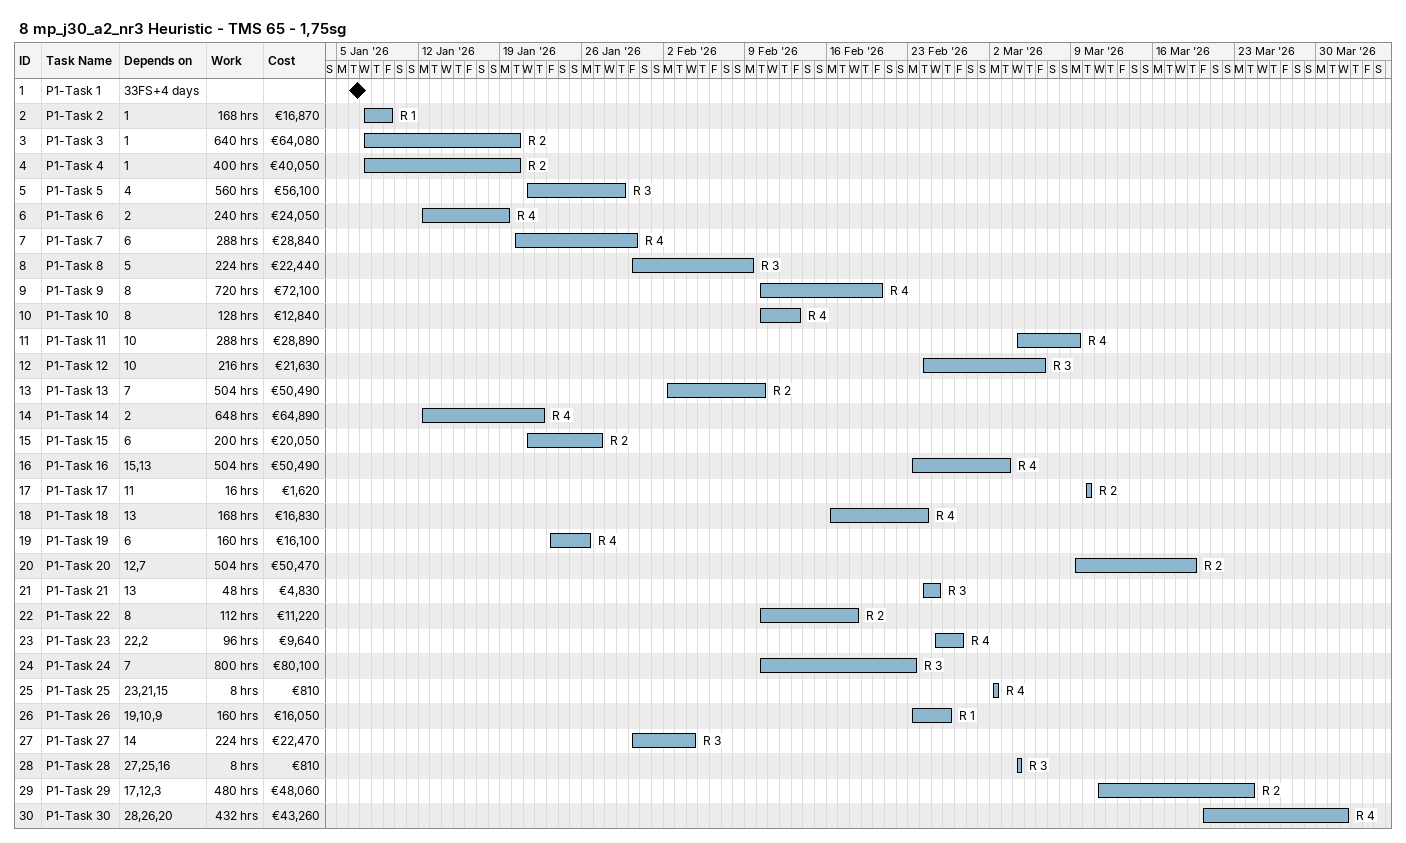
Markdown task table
8 mp_j30_a2_nr3 Heuristic - TMS 65 - 1,75sg

| ID | Task | Start | Finish | Predecessors | Resources | Work (h) | Cost (€) |
|---|---|---|---|---|---|---|---|
| 1 | P1-Task 1 (milestone) | 2026-01-06 | 2026-01-06 | 33FS+4d |  |  |  |
| 2 | P1-Task 2 | 2026-01-07 | 2026-01-09 | 1 | R 1 | 168 | 16870 |
| 3 | P1-Task 3 | 2026-01-07 | 2026-01-20 | 1 | R 2 | 640 | 64080 |
| 4 | P1-Task 4 | 2026-01-07 | 2026-01-20 | 1 | R 2 | 400 | 40050 |
| 5 | P1-Task 5 | 2026-01-21 | 2026-01-29 | 4 | R 3 | 560 | 56100 |
| 6 | P1-Task 6 | 2026-01-12 | 2026-01-19 | 2 | R 4 | 240 | 24050 |
| 7 | P1-Task 7 | 2026-01-20 | 2026-01-30 | 6 | R 4 | 288 | 28840 |
| 8 | P1-Task 8 | 2026-01-30 | 2026-02-09 | 5 | R 3 | 224 | 22440 |
| 9 | P1-Task 9 | 2026-02-10 | 2026-02-20 | 8 | R 4 | 720 | 72100 |
| 10 | P1-Task 10 | 2026-02-10 | 2026-02-13 | 8 | R 4 | 128 | 12840 |
| 11 | P1-Task 11 | 2026-03-04 | 2026-03-09 | 10 | R 4 | 288 | 28890 |
| 12 | P1-Task 12 | 2026-02-24 | 2026-03-06 | 10 | R 3 | 216 | 21630 |
| 13 | P1-Task 13 | 2026-02-02 | 2026-02-10 | 7 | R 2 | 504 | 50490 |
| 14 | P1-Task 14 | 2026-01-12 | 2026-01-22 | 2 | R 4 | 648 | 64890 |
| 15 | P1-Task 15 | 2026-01-21 | 2026-01-27 | 6 | R 2 | 200 | 20050 |
| 16 | P1-Task 16 | 2026-02-23 | 2026-03-03 | 15, 13 | R 4 | 504 | 50490 |
| 17 | P1-Task 17 | 2026-03-10 | 2026-03-10 | 11 | R 2 | 16 | 1620 |
| 18 | P1-Task 18 | 2026-02-16 | 2026-02-24 | 13 | R 4 | 168 | 16830 |
| 19 | P1-Task 19 | 2026-01-23 | 2026-01-26 | 6 | R 4 | 160 | 16100 |
| 20 | P1-Task 20 | 2026-03-09 | 2026-03-19 | 12, 7 | R 2 | 504 | 50470 |
| 21 | P1-Task 21 | 2026-02-24 | 2026-02-25 | 13 | R 3 | 48 | 4830 |
| 22 | P1-Task 22 | 2026-02-10 | 2026-02-18 | 8 | R 2 | 112 | 11220 |
| 23 | P1-Task 23 | 2026-02-25 | 2026-02-27 | 22, 2 | R 4 | 96 | 9640 |
| 24 | P1-Task 24 | 2026-02-10 | 2026-02-23 | 7 | R 3 | 800 | 80100 |
| 25 | P1-Task 25 | 2026-03-02 | 2026-03-02 | 23, 21, 15 | R 4 | 8 | 810 |
| 26 | P1-Task 26 | 2026-02-23 | 2026-02-26 | 19, 10, 9 | R 1 | 160 | 16050 |
| 27 | P1-Task 27 | 2026-01-30 | 2026-02-04 | 14 | R 3 | 224 | 22470 |
| 28 | P1-Task 28 | 2026-03-04 | 2026-03-04 | 27, 25, 16 | R 3 | 8 | 810 |
| 29 | P1-Task 29 | 2026-03-11 | 2026-03-24 | 17, 12, 3 | R 2 | 480 | 48060 |
| 30 | P1-Task 30 | 2026-03-20 | 2026-04-01 | 28, 26, 20 | R 4 | 432 | 43260 |
